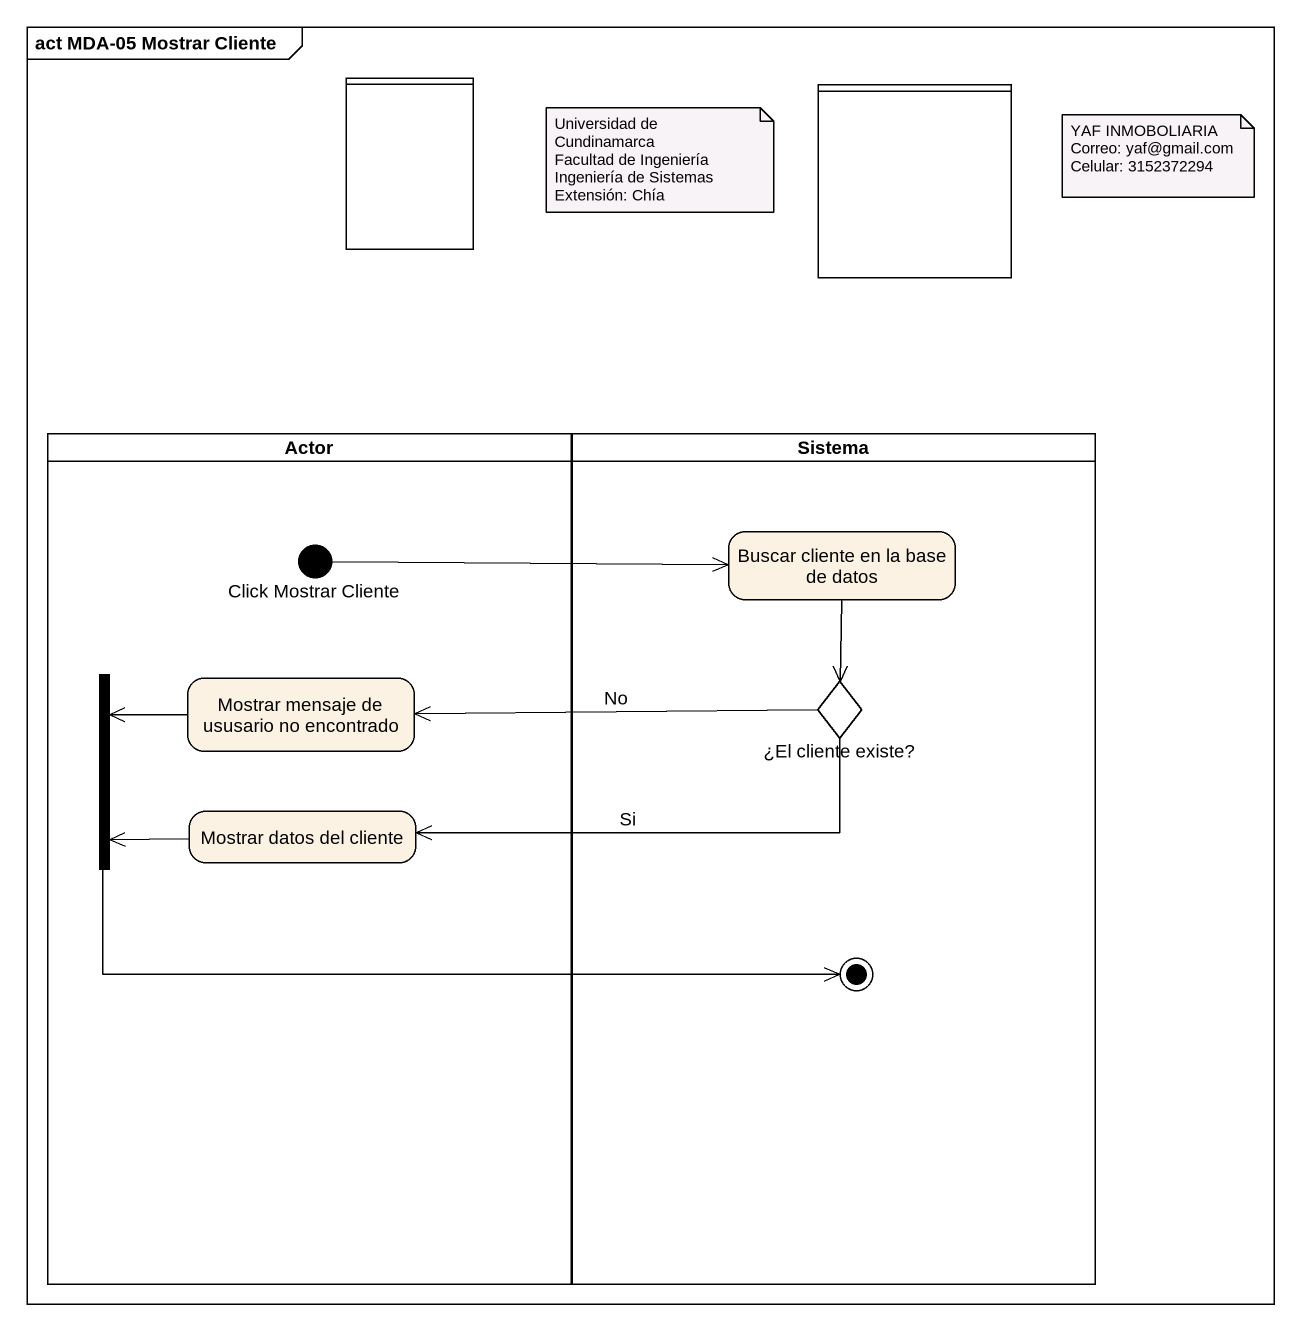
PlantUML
@startuml
mainframe act MDA-05 Mostrar Cliente
hide empty description
state " " as lane1 <<partition>>
state " " as lane2 <<partition>>
state "Actor" as Actor_ <<partition>> {
  state "Click Mostrar Cliente" as Click_Mostrar_Cliente <<start>>
  state fork1 <<join>>
  state "Mostrar mensaje de ususario no encontrado" as Mostrar_mensaje_de_ususario
  state "Mostrar datos del cliente" as Mostrar_datos_del_cliente
}
state Sistema <<partition>> {
  state "Buscar cliente en la base de datos" as Buscar_cliente_en_la_base
  state "¿El cliente existe?" as El_cliente_existe <<choice>>
  state final1 <<end>>
}
Click_Mostrar_Cliente -right-> Buscar_cliente_en_la_base
Buscar_cliente_en_la_base --> El_cliente_existe
fork1 -right-> final1
Mostrar_mensaje_de_ususario -left-> fork1
El_cliente_existe -left-> Mostrar_mensaje_de_ususario : No
El_cliente_existe -left-> Mostrar_datos_del_cliente : Si
Mostrar_datos_del_cliente -left-> fork1
note as N1
  Universidad de Cundinamarca
  Facultad de Ingeniería
  Ingeniería de Sistemas
  Extensión: Chía
end note
note as N2
  YAF INMOBOLIARIA
  Correo: yaf@gmail.com
  Celular: 3152372294
end note
@enduml
